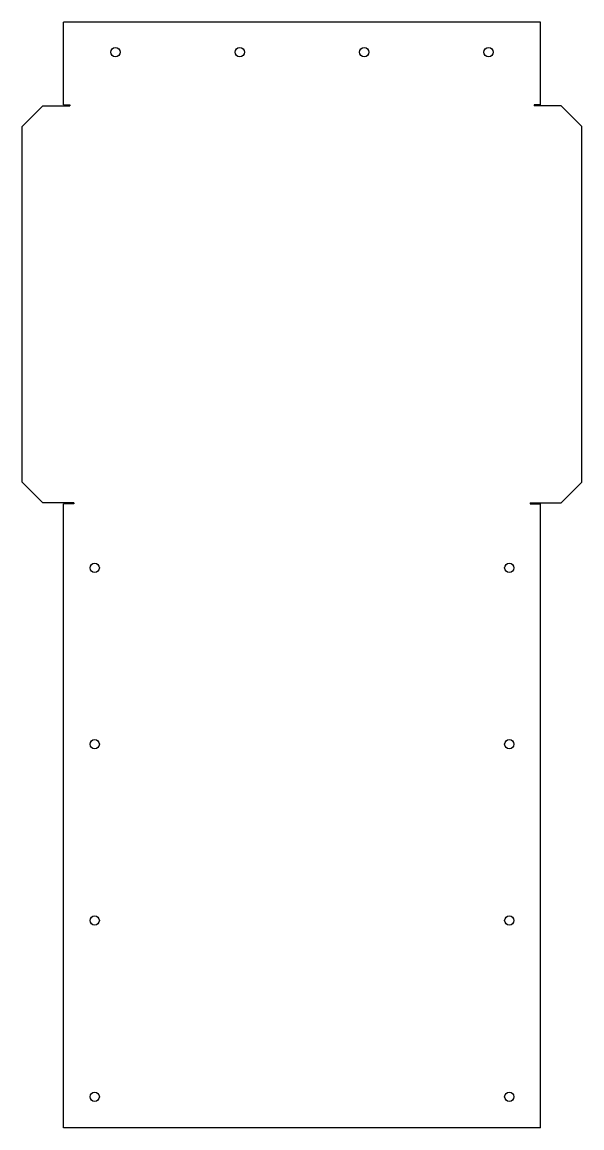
# Model space of a CAD drawing. Header units: millimetres. Extents: x -135 to 135, y 0 to 533.
import ezdxf

# ---------------------------------------------------------------- set-up
doc = ezdxf.new("R2010")
doc.units = ezdxf.units.MM

msp = doc.modelspace()

# ---------------------------------------------------------------- linework, layer by layer
at = {"color": 7, "linetype": 'Continuous', "lineweight": 25}
for p, q in [((-115, 493.35), (-115, 533.21)), ((115, 533.21), (-115, 533.21)), ((115, 493.35), (115, 533.21)), ((-125, 492.85), (-135, 482.85)), ((-125, 492.85), (-112, 492.85)), ((-115, 493.35), (-112, 493.35)), ((-112, 493.35), (-112, 492.85)), ((115, 493.35), (112, 493.35)), ((112, 493.35), (112, 492.85)), ((125, 492.85), (112, 492.85)), ((135, 482.85), (125, 492.85)), ((-135, 311.35), (-135, 482.85)), ((135, 311.35), (135, 482.85)), ((-135, 311.35), (-125, 301.35)), ((125, 301.35), (135, 311.35)), ((-110, 301.35), (-125, 301.35)), ((-115, 0), (-115, 300.85)), ((-110, 300.85), (-115, 300.85)), ((-110, 301.35), (-110, 300.85)), ((110, 301.35), (110, 300.85)), ((110, 301.35), (125, 301.35)), ((110, 300.85), (115, 300.85)), ((115, 0), (115, 300.85)), ((115, 0), (-115, 0))]:
    msp.add_line(p, q, dxfattribs=at)
for centre in [(-90, 518.71), (-30, 518.71), (30, 518.71), (90, 518.71), (-100, 270), (100, 270), (-100, 185), (100, 185), (-100, 100), (100, 100), (-100, 15), (100, 15)]:
    msp.add_circle(centre, 2.25, dxfattribs=at)

doc.saveas('drawing.dxf')
